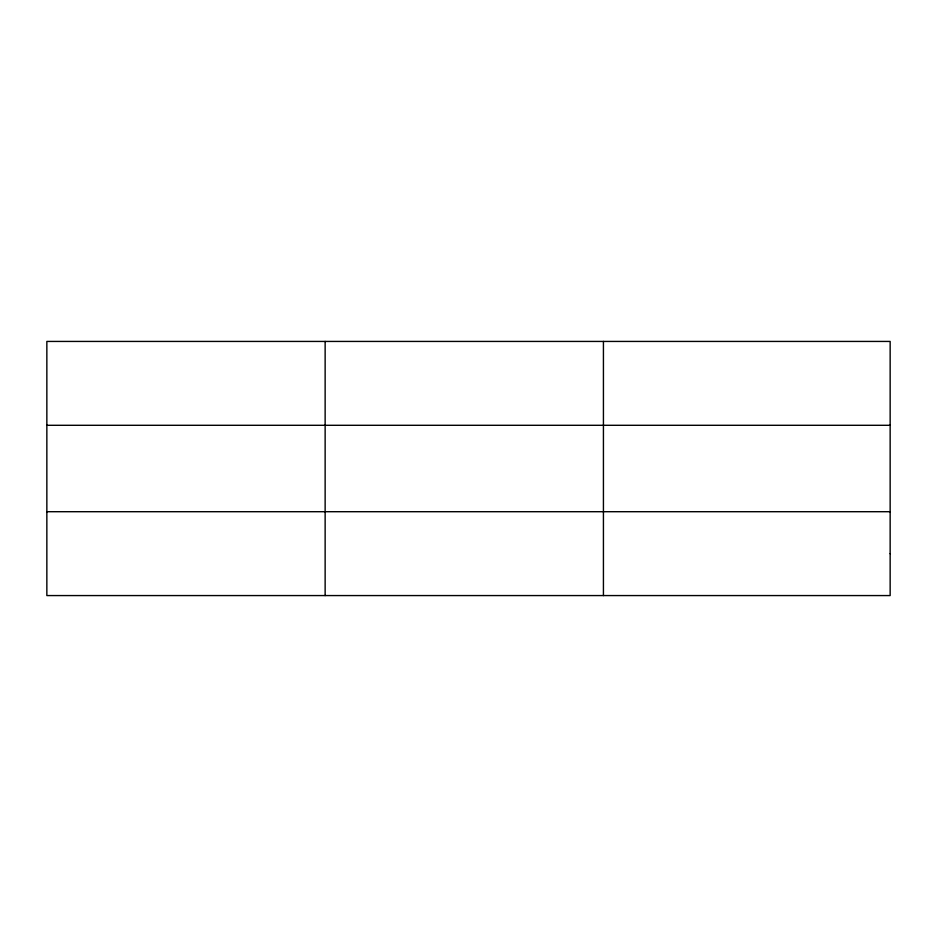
<?xml version="1.0" encoding="UTF-8"?>
<svg xmlns="http://www.w3.org/2000/svg" width="937" height="937" viewBox="0 0 937 937"><rect width="100%" height="100%" fill="white"/><g stroke="black" fill="none" stroke-linecap="round" stroke-linejoin="round"><path stroke-width="1.41" d="M325.139 341.431L325.139 595.569M603.428 341.431L603.428 595.569M46.85 425.293L890.15 425.293M46.85 511.707L890.15 511.707M890.15 553.638L890.15 595.569L46.85 595.569L46.85 341.431L890.15 341.431L890.15 553.638"/></g></svg>
